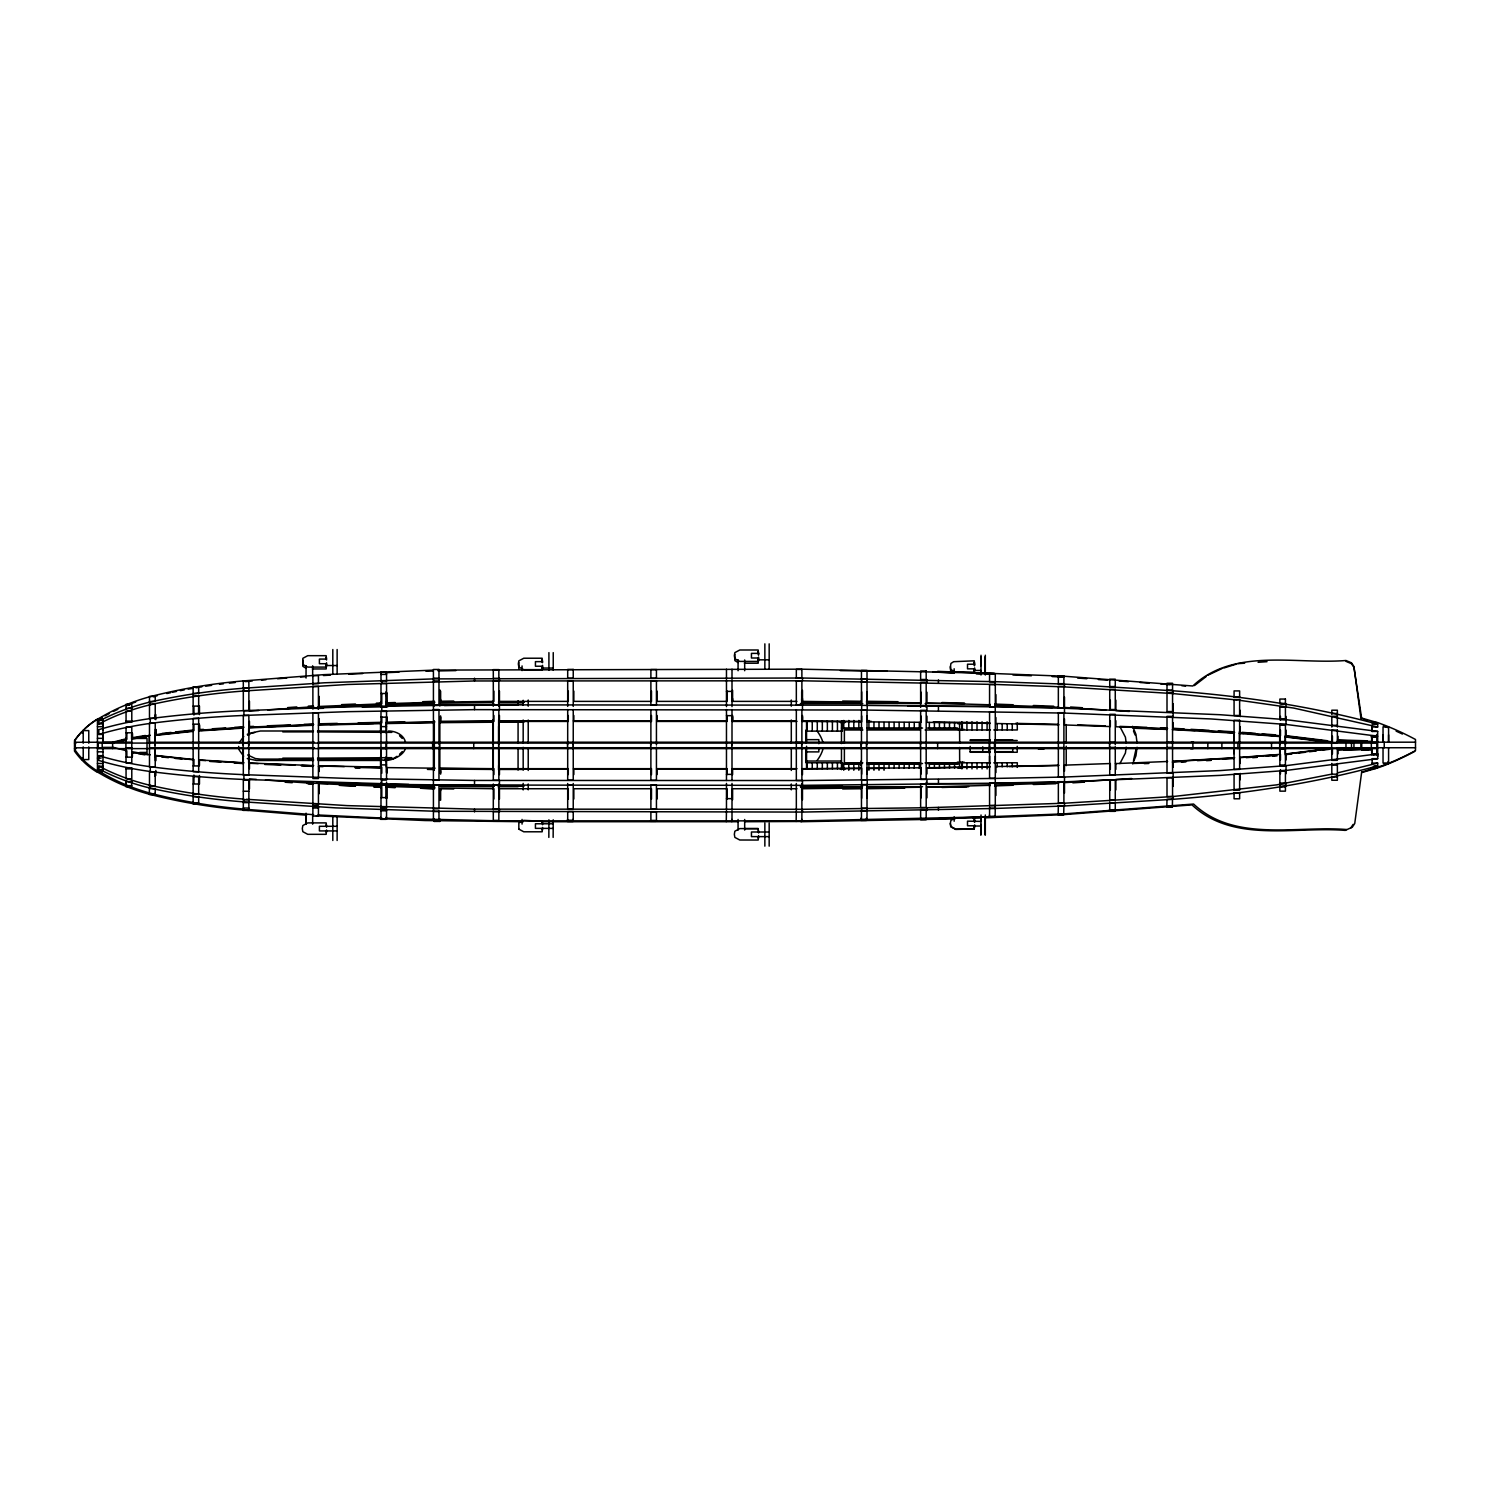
<?xml version="1.0" encoding="UTF-8"?>
<svg xmlns="http://www.w3.org/2000/svg" width="1490" height="1490" viewBox="0 0 1490 1490"><rect width="100%" height="100%" fill="white"/><g stroke="black" fill="none" stroke-linecap="round" stroke-linejoin="round"><path stroke-width="1.5" d="M102.996 730.025L102.996 723.898L98.824 723.898L98.824 721.123L105.753 717.696A202.491 175.373 0 0 1 123.037 710.32L127.469 708.7A202.491 175.373 0 0 1 150.267 701.995A560.65 485.535 0 0 1 188.951 694.582L196.755 693.39A560.65 485.535 0 0 1 243.913 688.231L324.28 682.793L433.422 678.9L802.477 678.025L995.264 681.675L1064.493 684.115L1173.151 690.801C1242.157 695.998 1310.827 706.055 1377.673 724.196L1377.673 726.971L1372.141 726.971L1372.141 731.441L1377.673 731.404L1377.673 756.436M126.836 733.322L126.836 739.264L113.426 742.691L102.996 742.691L102.996 734.44L98.824 734.44L98.824 729.634L105.753 727.66A202.491 101.246 0 0 1 123.037 723.395L127.469 722.464A202.491 101.246 0 0 1 150.267 718.59A560.65 280.325 0 0 1 188.951 714.325L196.755 713.617A560.65 280.325 0 0 1 243.913 710.656L347.263 706.875L474.528 704.845L861.667 705.198L861.667 710.004L1064.493 713.077L1210.904 718.944L1286.019 724.438L1377.673 736.209L1372.141 736.209L1372.141 741.461L1337.964 740.474L1337.964 736.246M131.586 734.123L131.586 739.115L149.279 736.06M131.958 756.846L131.958 752.04L131.958 757.05M131.958 732.782L131.958 737.774L145.368 735.483M150.267 735.278L132.387 738.332L132.387 733.322M149.279 743.156L149.279 735.24M155.016 743.156L155.016 735.24M155.016 719.391L155.016 715.125M155.388 760.515L155.388 755.709L193.495 759.826M155.388 734.123L155.388 729.318M193.924 724.606L193.924 730.547L155.817 734.663L155.817 729.336M155.817 719.67L155.817 714.585M193.924 715.088L193.924 706.875M198.673 725.407L198.673 730.975L243.131 728.126M198.673 712.89L198.673 705.962M199.045 764.985L199.045 760.179L205.713 760.608M199.045 724.066L199.045 729.634L203.478 729.355M243.913 727.325L199.474 730.193L199.474 724.606M199.474 714.604L199.474 706.036M249.463 721.384L249.463 727.101L313.664 724.513M249.463 701.287L249.463 711.196L258.627 710.544M306.046 824.193L306.046 813.168M312.658 676.46L312.658 665.807M319.214 718.571L319.214 724.382L381.794 722.855L381.794 716.876M319.214 696.407L319.214 706.465L381.794 703.839L381.794 693.465M380.993 748.762L380.993 760.124L386.543 760.124M386.096 695.96L386.096 702.814L395.278 702.535M386.096 695.588L386.096 691.658M386.45 772.416L386.45 767.611L435.099 768.188M386.45 717.416L386.45 722.222L404.814 721.886M434.875 721.905L386.879 722.762L386.879 716.876M434.875 702.2L386.879 703.671L386.879 692.738M434.298 821.418L434.298 819.183L434.298 821.418L439.848 821.418L439.848 819.183L439.848 821.418M434.298 748.613L434.298 743.082M439.848 694.377L439.848 701.25L453.742 701.064M439.848 693.874L439.848 689.851M440.202 773.31L440.202 768.505L493.469 768.933M440.63 790.743L440.63 789.365M440.63 773.031L440.63 770.628M440.63 715.945L440.63 721.868L493.898 721.439L493.898 715.498M440.63 691.155L440.63 702.125L493.898 701.38L493.898 691.081M493.115 769.995L493.115 765.525M493.115 743.193L493.115 726.319M498.647 769.995L498.647 765.525M498.647 743.193L498.647 726.319M499.448 715.498L499.448 721.439L568.286 721.439L568.286 715.498M499.448 691.081L499.448 701.38L568.286 701.38L568.286 691.081M522.059 824.1L522.059 819.407M573.836 715.498L573.836 721.439L651.484 721.439L651.484 715.498M573.836 691.081L573.836 701.38L651.484 701.38L651.484 691.081M657.034 715.498L657.034 721.439L727.046 721.439L727.046 715.498M657.034 691.081L657.034 701.38L727.046 701.38L727.046 691.081M731.814 700.505L731.814 691.565M732.167 773.738L732.167 768.933L796.498 768.933M732.167 716.094L732.167 720.881L796.498 720.881M796.927 721.439L732.596 721.439L732.596 715.498M796.927 701.38L732.596 701.38L732.596 690.373M738.072 830.098L738.072 819.481M801.676 700.505L801.676 691.565M802.048 773.738L802.048 768.933L861.239 768.505M802.048 716.094L802.048 720.881L861.239 721.328M861.667 715.945L861.667 721.868L802.477 721.439L802.477 715.498M861.667 691.844L861.667 702.144L802.477 701.38L802.477 690.373M867.217 715.945L867.217 721.868L921.23 722.296L921.23 716.168M867.217 691.844L867.217 702.144L921.23 702.87L921.23 692.254M926.966 716.168L926.966 722.333L990.161 723.414M926.966 692.254L926.966 702.945L990.161 704.789M954.159 821.251L954.159 816.818M989.36 751.929L989.36 747.44M989.565 786.347L989.565 783.703L926.557 783.591M989.565 763.625L989.565 756.138M989.565 749.824L989.565 746.639M989.565 706.39L989.565 703.746M995.301 786.347L995.301 783.703M995.301 763.625L995.301 756.138M995.096 751.929L995.301 746.639M995.301 706.39L995.301 703.746M995.897 795.511L995.916 785.137L1058.943 782.846M1064.493 718.944L1064.493 724.941L1110.329 726.58L1110.329 720.732M1064.493 697.078L1064.493 707.452L1105.748 710.004M1110.329 710.283L1110.329 700.17M1115.861 720.732L1115.861 726.766L1167.601 728.61M1115.861 700.17L1115.861 710.618L1129.364 711.456M1173.151 722.78L1173.151 728.815L1234.67 732.354M1173.151 703.69L1173.151 716.932M1233.869 753.661L1233.869 747.794M1233.869 743.007L1233.869 731.664M1239.419 743.007L1239.419 731.664M1240.22 726.599L1240.22 732.707L1280.469 735.762L1280.469 730.1M1240.22 716.671L1240.22 710.32M1280.469 720.303L1280.469 716.392M1286.019 730.1L1286.019 736.172L1332.414 741.852L1332.414 736.246M1286.019 720.601L1286.019 716.392M1337.964 753.847L1337.964 749.619L1372.141 748.632L1372.141 753.437M1371.694 748.911L1371.694 754.163L1377.244 754.163L1373.463 754.722M1371.694 736.116L1371.694 740.921L1371.694 735.669L1377.244 735.669M1372.141 763.625L1372.141 758.652L1377.673 758.689L1377.673 753.884L1372.141 753.884L1372.141 748.632M1383.037 734.831L1383.037 742.281L1383.037 726.915L1388.587 726.915L1388.587 742.188L1388.587 734.831M1384.229 747.738L1384.229 742.188M995.897 772.584L995.916 766.586L1058.943 765.264M994.482 748.613L994.482 743.082M995.301 711.736L989.565 711.736L989.565 778.357L995.301 778.357L995.264 706.856L861.462 705.347L861.462 681.843L867.012 681.843L867.012 705.347M1377.673 758.689L1286.019 770.46L1220.31 775.377L1064.493 781.84L989.565 783.163L989.565 805.513L995.301 805.513L995.264 778.432L1064.493 777.035L1220.31 770.572L1286.019 765.655L1377.673 753.884M1237.259 700.021L1173.151 693.576L1064.493 686.89L995.264 684.45L995.301 673.629L989.565 673.629L989.565 681.824L995.301 681.824M326.552 662.771L326.161 668.954L312.36 668.954M326.552 664.615L326.329 667.371M326.552 829.986L326.161 834.326L307.76 834.326L302.824 831.681L302.302 828.608L302.824 825.534L307.76 822.908L326.161 822.89L326.478 826.298M542.565 665.322L542.341 669.885L542.49 666.235L535.432 666.235L535.432 661.635L542.49 661.635L542.435 662.678L542.174 658.226L523.772 658.226L518.837 660.871L518.334 663.944L518.837 667.017L523.772 669.643L542.174 669.643L542.435 667.017M542.435 829.166L542.565 827.434M744.385 663.218L758.187 663.218L758.578 657.071M758.578 658.897L758.187 661.411L739.785 661.411L734.849 658.766L734.346 655.693L734.849 652.62L739.785 649.994L758.187 649.994L758.503 655.209M758.578 835.685L758.187 840.043L739.785 840.006L734.849 837.38L734.346 834.307L734.849 831.234L739.785 828.589L758.187 828.589L758.503 832.016M974.646 667.911L974.348 672.958M974.646 824.845L974.274 827.844L974.572 825.777L967.513 825.777L967.513 821.158L980.83 821.4L980.774 817.451M326.329 665.527L326.478 663.702L319.4 663.702L319.4 659.083L326.478 659.083L326.161 655.675L307.76 655.675L302.824 658.319L302.824 664.466L307.76 667.092L326.161 667.092L326.329 665.527L337.131 665.546M326.329 832.742L326.478 830.917M518.837 829.129L523.772 831.793L542.174 831.793L542.49 828.365M758.354 661.653L758.503 658.003L751.444 658.003L751.444 653.384L758.503 653.384M758.354 838.46L758.503 836.616M974.274 672.269L974.423 670.444L980.83 670.444L980.774 674.393M950.415 666.533L950.918 669.606L955.872 672.232L974.274 672.232L974.572 668.842L967.513 668.842L967.513 664.223L974.572 664.223L974.274 660.815L953.656 661.69L950.918 663.46L950.266 668.135L950.769 671.208L953.507 672.958M542.341 830.228L542.435 829.129M974.423 670.668L974.516 669.606M974.516 826.54L974.348 828.533M326.329 659.101L326.329 657.258M974.423 665.825L974.106 662.417M1126.198 747.086L1125.416 753.046L1119.903 763.625M1136.293 747.943L1133.499 760.552M1137.075 747.254L1135.939 755.858L1132.624 763.886M1361.674 772.043L1354.745 823.504L1352.287 827.192L1345.191 830.396C1294.885 826.298 1233.049 843.564 1192.019 804.898L1062.91 814.695L984.592 817.842M302.824 660.163L302.824 666.309L306.046 668.265M518.837 662.678L518.837 668.824M734.849 654.445L734.849 660.591L738.072 662.547M326.161 657.537L326.552 660.014M542.174 660.051L542.341 661.616L542.341 659.791M758.187 651.8L758.578 654.315L758.354 651.558M405.429 748.166C404.107 754.964 392.447 760.924 384.495 760.459M239.313 742.635L243.708 736.488M1350.704 828.049L1353.162 824.38M83.459 730.044L80.907 732.67A74.109 74.109 0 0 0 74.5 740.605L74.5 751.09A74.109 74.109 0 0 0 80.907 759.006L84.502 762.619A74.109 74.109 0 0 0 96.645 771.876L102.195 771.876M399.544 754.275L402.263 751.575M82.676 730.845L85.284 728.275A74.109 74.109 0 0 1 97.446 719.018L102.996 719.018M1194.477 685.568L1206.174 676.553M247.601 735.24L251.288 732.912L260.359 730.994L313.477 730.994M393.416 758.559L396.992 756.324M98.023 718.925L104.971 714.976A202.491 202.491 0 0 1 122.236 706.446L126.687 704.584A202.491 202.491 0 0 1 149.484 696.836A560.65 560.65 0 0 1 188.168 688.287L195.972 686.909A560.65 560.65 0 0 1 243.131 680.949L323.479 674.672L432.64 670.165M98.023 719.8L102.195 717.416M98.023 720.247L102.195 718.199M98.824 723.898L105.753 720.471A202.491 175.373 0 0 1 123.037 713.095L127.469 711.475A202.491 175.373 0 0 1 150.267 704.77A560.65 485.535 0 0 1 188.951 697.357L196.755 696.165A560.65 485.535 0 0 1 243.913 691.006L347.263 684.487L474.528 680.967L802.477 680.8L995.264 684.45M1207.831 675.249L1221.874 668.619M1361.655 772.193L1384.229 765.078A280.586 280.586 0 0 0 1415.5 750.606L1415.5 739.487A280.586 280.586 0 0 0 1384.229 725.034L1377.673 722.576L1371.34 722.482M1371.34 768.318L1376.89 768.188L1383.428 765.86A280.586 280.586 0 0 0 1414.699 751.407M247.266 734.272L254.697 732.521M1223.867 668.004L1235.899 664.261M1362.084 772.472L1376.09 768.412L1371.34 768.412M98.824 734.44L105.753 732.465A202.491 101.246 0 0 1 123.037 728.2L127.469 727.269A202.491 101.246 0 0 1 150.267 723.395A560.65 280.325 0 0 1 188.951 719.111L196.755 718.422A560.65 280.325 0 0 1 243.913 715.442L347.263 711.68L474.528 709.65L861.667 710.004M112.998 742.15L126.408 738.723M119.33 741.778L126.054 740.064M102.996 766.214L98.824 766.214L98.824 768.989L105.753 772.397A202.491 175.373 0 0 0 123.037 779.792L127.469 781.412A202.491 175.373 0 0 0 150.267 788.098A560.65 485.535 0 0 0 188.951 795.511L196.755 796.703A560.65 485.535 0 0 0 243.913 801.862L335.772 807.878L435.806 811.268L802.477 812.069L994.854 808.474L1064.493 805.978L1173.151 799.292C1242.157 794.096 1310.827 784.057 1377.673 765.897L1377.673 763.122L1337.964 772.77M120.001 741.126L125.849 739.655M995.078 816.65L802.477 820.86L499.448 820.86L386.283 818.196M1332.079 774.074L1276.651 784.876L1173.151 796.517L1064.493 803.222L926.966 807.729L802.477 809.293L474.528 809.126L347.263 805.624L246.204 799.273M188.168 689.162L193.141 688.268M144.865 736.414L149.279 735.65M1285.591 754.201L1329.769 748.8M1285.218 754.722L1291.849 753.903M1298.479 753.102L1305.11 752.282M1309.524 751.742L1316.154 750.941M1322.785 750.122L1329.415 749.321M162.112 733.397L171.071 732.428M175.559 731.944L193.495 729.988M155.016 735.464L193.141 731.348M155.016 735.036L193.141 730.938M388.499 759.099L393.286 758.596M384.644 759.397L387.81 759.081M391.833 757.665L317.538 758.149M245.422 681.601L252.294 680.949M261.476 680.129L266.058 679.719M801.415 787.13L814.918 786.031M277.531 678.751L286.713 678.043M1252.699 757.702L1257.113 757.367M1272.609 756.194L1277.042 755.858M1239.773 757.665L1275.57 754.946M1246.124 757.665L1257.318 756.827M1266.258 756.156L1275.198 755.467M287.663 707.601L296.827 706.949M308.3 706.148L312.881 705.832M267.809 709.911L313.664 706.707M308.3 707.825L312.881 707.489M1237.911 663.646L1244.634 663.199M1258.082 662.286L1267.04 661.672M300.496 677.019L305.096 676.721M212.362 728.778L225.698 727.921M234.6 727.343L243.485 726.785M200.908 730.435L218.676 729.281M223.127 729.001L240.896 727.846M1108.038 779.959L1064.493 782.641L1064.493 793.034M1131.618 778.506L1115.861 779.475L1115.861 789.942M1072.856 782.846L1084.329 782.138M323.479 675.529L330.389 675.138M1234.67 757.74L1173.151 761.297L1173.151 767.331M1172.723 761.558L1234.241 758.019M1172.351 762.079L1186.021 761.297M1197.42 760.645L1211.091 759.844M1222.489 759.192L1233.869 758.54M1181.402 762.098L1185.966 761.837M1206.509 760.664L1211.072 760.403M348.772 674.188L362.591 673.573M385.5 672.698L398.985 672.139M341.601 704.621L355.495 704.044M376.355 703.168L380.993 702.963M318.432 707.266L323.032 707.061M341.433 706.279L380.546 704.64M249.035 726.561L253.617 726.375M267.38 725.816L290.308 724.885M304.072 724.326L313.235 723.954M248.662 727.493L276.19 726.375M285.354 726.003L312.881 724.885M248.662 727.902L312.881 725.295M289.377 708.122L296.268 707.862M995.115 785.9L1013.126 785.249M1033.389 784.504L1055.907 783.703M1115.433 763.606L1167.601 761.483M1133.071 763.476L1148.809 762.917M1144.283 763.625L1148.771 763.476M1073.303 781.784L1084.869 781.375M938.439 818.699L1064.493 813.838L1193.602 804.041C1234.633 842.688 1296.486 825.423 1346.774 829.539M955.034 818.904L800.894 821.716M973.231 818.252L980.048 818.01M422.825 701.678L434.298 701.324M386.096 704.472L434.298 703.001L399.86 704.211M317.482 707.154L381.365 705.627M317.128 708.495L323.479 708.29M425.972 671.226L432.64 671.04M1337.536 749.898L1369.422 748.967M1343.999 750.215L1369.068 749.489M1361.916 750.234L1370.912 749.973M990.161 785.304L926.966 787.167L926.966 797.839M941.978 787.465L966.805 786.739M329.923 724.475L373.655 723.414M318.432 725.164L380.546 723.656M318.786 723.823L337.317 723.376M358.177 722.874L381.365 722.315M385.854 705.534L432.994 704.714M380.993 706.968L387.735 706.819M438.116 670.072L801.676 669.178L994.277 673.368M438.116 670.928L455.94 670.593M362.144 706.912L386.096 706.707L386.096 702.33M1008.991 766.586L1058.515 765.543M994.836 783.517L1054.827 782.287M408.763 784.466L243.913 779.456A560.65 280.325 0 0 1 196.755 776.476L188.951 775.787A560.65 280.325 0 0 1 150.267 771.503A202.491 101.246 0 0 1 127.469 767.648L123.037 766.698A202.491 101.246 0 0 1 105.753 762.452L98.824 760.459L98.824 755.672L105.753 757.646A202.491 101.246 0 0 0 123.037 761.911L127.469 762.843A202.491 101.246 0 0 0 150.267 766.717A560.65 280.325 0 0 0 188.951 770.982L196.755 771.671A560.65 280.325 0 0 0 243.913 774.651L347.263 778.413L474.528 780.443L802.477 780.536L995.264 778.432M995.264 783.237L802.477 785.342L426.326 785.025M392.988 723.023L434.298 722.296M386.096 723.563L434.298 722.706M990.161 766.698L926.966 767.76L926.966 773.925M926.538 768.039L989.732 766.959M957.772 768.021L962.298 767.946M439.848 703.075L493.115 702.163M842.669 788.955L860.885 788.732M866.416 788.732L904.691 788.21M438.488 704.658L494.475 704.23M444.374 705.515L493.693 705.161M493.469 720.881L440.202 721.309L440.202 716.522M439.848 722.24L481.512 721.905M439.848 722.669L493.115 722.222M866.77 768.505L884.781 768.356M840.379 769.175L844.942 769.138M801.676 786.143L824.454 785.975M436.682 819.91L433.422 819.854M758.503 659.828L769.175 659.828M542.49 668.06L553.144 668.06M380.546 672.344L386.543 672.269L386.543 681.489M380.993 674.411L386.543 674.411M1058.161 676.851L1063.692 676.851M433.422 678.173L438.973 678.173M493.302 678.341L498.852 678.341M861.462 679.068L867.012 679.068M380.993 680.725L386.543 680.725M433.422 680.949L438.973 680.949M243.131 681.284L248.662 681.284M312.881 683.687L318.432 683.687L318.432 675.659L312.881 675.659L312.881 684.897M1058.347 683.668L1063.897 683.668M1166.819 684.413L1172.351 684.413M1109.733 686.573L1115.265 686.573M243.317 688.045L248.867 688.045M1167.005 690.093L1172.555 690.093M726.468 691.397L732 691.397M193.141 693.334L198.673 693.334M380.993 693.539L386.543 693.483M193.141 696.109L198.673 696.109L198.673 713.598L193.141 713.598L193.141 686.927L198.673 686.927L198.673 693.856M1234.074 696.743L1239.624 696.743M149.484 701.511L155.221 701.511L155.221 696.389L149.484 696.389L149.484 703.299M498.647 702.163L523.903 702.163M498.647 702.33L523.903 702.33M1279.873 703.429L1285.423 703.429M800.372 703.541L862.747 703.541M867.366 703.541L920.503 703.541M925.141 703.541L964.402 703.541M499.02 704.211L522.748 704.211M493.302 704.919L498.852 704.919M796.331 704.845L801.881 704.845M129.686 705.217L125.849 705.478M498.219 705.143L518.073 705.143L518.073 700.766M920.634 705.534L926.184 705.534M193.141 706.092L198.673 706.092M907.95 706.241L921.919 706.241M926.557 706.241L989.341 706.241M1279.873 706.986L1285.423 706.986M126.054 708.327L131.791 708.327M312.881 708.346L318.432 708.346M433.422 709.557L438.973 709.557L438.973 744.851M1331.818 713.505L1337.368 713.505M726.468 715.666L732 715.666M1337.368 716.28L1331.818 716.28L1331.818 727.064M380.993 717.174L386.543 717.174M1279.873 719L1285.423 719M102.996 719.409L97.446 719.409L97.446 770.758L102.996 770.758M97.446 719.931L102.996 719.931M499.02 720.881L567.858 720.881M573.408 720.881L651.056 720.881M656.587 720.881L726.617 720.881M126.054 721.104L131.791 721.104M129.872 722.222L126.054 722.222L126.054 711.103L131.791 711.103L131.791 722.222M498.647 722.222L523.903 722.222M193.141 724.159L198.673 724.159M1372.141 724.196L1377.673 724.196M1279.873 725.146L1285.423 725.146M1331.818 725.313L1337.368 725.313M97.446 726.673L102.996 726.673L102.996 722.538M380.993 726.636L386.543 726.636M841.478 728.051L862.319 728.051M866.659 728.051L922.552 728.051M927.097 728.051L957.306 728.051L957.306 729.374L964.235 729.374M859.413 728.629L843.75 728.629L843.75 720.434M919.851 728.629L868.931 728.629L868.931 720.434M862.84 729.988L844.383 729.988L844.383 743.138M867.441 729.988L920.466 729.988M925.085 729.988L990.44 729.951M993.811 729.951L1017.316 729.951L1017.223 723.023M317.556 730.994L386.543 731.143M282.783 731.888L312.919 731.888M317.538 731.888L391.833 732.372M126.054 732.782L131.791 732.782M1371.34 737.01L1376.89 737.01L1371.21 736.172M135.348 737.811L146.243 737.811M97.446 738.351L102.996 738.351M131.791 738.444L147.026 738.444L147.026 753.083L131.791 753.083M806.537 739.655L818.829 739.655L818.829 743.734M970.158 739.897L990.31 739.897M994.798 739.897L1012.716 739.897M970.195 740.474L990.347 740.474M994.836 740.474L1017.223 740.474M1279.873 741.554L1285.423 741.554M1109.733 741.908L1115.265 741.908M1167.005 741.908L1172.555 741.908M75.301 742.281L131.791 742.206M149.484 742.281L243.131 742.206M247.713 742.206L314.464 742.206M318.432 742.206L1109.938 742.206M1114.557 742.206L1167.732 742.206M1172.351 742.206L1281.624 742.206M1285.218 742.206L1331.632 742.206M1337.163 742.206L1415.5 742.188M102.996 742.504L113.426 742.504M243.317 742.579L248.867 742.579M796.331 742.486L801.881 742.486M1191.236 742.206L1193.602 742.206M1279.873 742.337L1285.423 742.337M1372.141 742.374L1377.673 742.374M74.5 743.082L75.99 743.082M1376.89 743.082L98.023 743.082L98.023 748.613L1376.89 748.613L1376.89 755.076L1376.89 734.458M1058.347 747.57L1063.897 747.57M1109.733 747.458L1115.265 747.458M1167.005 747.458L1172.555 747.458M75.301 747.812L102.996 747.85M126.054 747.738L131.791 747.738M149.484 747.812L243.131 747.738M247.713 747.738L314.464 747.738M318.432 747.738L438.973 747.626M439.494 747.738L1059.092 747.738M1063.692 747.738L1109.938 747.738M1114.557 747.738L1167.732 747.738M1172.351 747.738L1330.477 747.738M1337.163 747.738L1369.31 747.738M1371.21 747.738L1415.5 747.738M243.317 748.11L248.867 748.11M1191.236 747.738L1193.602 747.738M1331.818 747.999L1337.368 747.999L1337.368 760.347L1331.818 760.347L1331.632 743.082M380.993 748.52L386.543 748.52M518.073 748.446L523.102 748.446M1190.659 748.688L1193.006 748.688L1192.82 743.082M74.5 748.613L75.99 748.613M1038.437 749.246L1043.857 749.246M1279.873 749.191L1285.423 749.191M97.446 751.817L102.996 751.817M806.537 751.891L818.829 751.891L818.829 747.812M970.158 751.686L990.31 751.686M994.798 751.686L1012.716 751.686L1012.716 747.757M139.706 752.45L146.243 752.45M990.347 752.264L970.195 752.264L970.195 746.36M994.836 752.264L1017.223 752.264L1017.223 746.36M1371.34 754.685L1376.89 754.685M98.824 755.672L102.996 755.672M126.054 757.162L131.791 757.162M97.446 758.093L101.134 758.093M282.783 758.149L312.919 758.149M312.993 759.099L260.359 759.099L255.423 758.578L247.713 754.964M317.556 759.099L381.645 759.099M278.779 759.565L313.533 759.565M318.171 759.565L380.732 759.565M313.552 760.459L256.336 760.459L247.266 758.54M318.134 760.459L379.913 760.459M806.22 761.036L841.478 761.036M964.235 762.191L957.306 762.191L957.306 763.532L927.097 763.532M959.579 762.787L990.44 762.787M993.811 762.787L1017.316 762.787L1017.223 767.406M862.84 762.843L844.383 762.843L844.383 747.514M867.441 762.843L920.466 762.843M925.085 762.843L959.672 762.843L959.579 747.458M1372.141 763.122L1377.673 763.122M97.446 763.495L102.996 763.495M841.478 763.532L862.319 763.532M866.659 763.532L922.552 763.532M1384.098 763.979L1387.786 763.979L1387.786 761.911M859.413 764.109L843.75 764.109L843.75 770.255M919.851 764.109L868.931 764.109L868.931 770.255M380.993 764.873L386.543 764.873M1279.873 765.059L1285.423 765.059M1331.818 765.152L1337.368 765.152M193.141 765.935L198.673 765.935M1373.985 765.897L1377.673 765.897M129.872 767.722L126.054 767.722L126.054 778.842L131.791 778.842L131.791 767.722M1372.141 767.536L1377.673 767.518M796.927 768.672L732.596 768.672L732.596 774.595M126.054 768.859L131.791 768.859M499.02 768.933L567.858 768.933M573.408 768.933L651.056 768.933M656.587 768.933L726.617 768.933M498.647 769.455L523.903 769.455M97.446 770.218L102.996 770.218M102.195 771.485L96.645 770.963M1279.873 771.205L1285.423 771.205M1337.368 774.185L1331.818 774.185L1331.818 763.402M726.468 774.372L732 774.372M1331.818 776.961L1337.368 776.961M433.422 780.145L438.973 780.145L438.973 746.937M126.054 781.617L131.791 781.617M1279.873 783.218L1285.423 783.218M193.141 784.001L198.673 784.001M926.184 784.243L920.634 784.243L920.634 807.505L926.184 807.505L926.184 782.399M380.546 784.988L386.543 784.895M433.422 784.951L438.973 784.951L438.973 808.753L433.422 808.753M493.302 785.1L498.852 785.1M567.69 784.951L573.24 784.951M131.791 785.677L126.054 785.677L126.054 781.077M499.02 785.621L522.748 785.621M498.647 786.143L524.089 786.143M802.179 786.236L842.465 786.236M1279.873 786.366L1285.423 786.366M498.219 786.683L518.073 786.683M800.354 786.683L862.598 786.683M867.217 786.683L922.552 786.683M927.171 786.683L968.668 786.683M1279.873 786.757L1285.423 786.757M800.782 787.353L844.83 787.353M843.75 787.931L862.207 787.931M868.931 787.931L904.188 787.931M149.484 788.582L155.221 788.582L155.221 793.723L149.484 793.723M796.927 788.732L732.596 788.732L732.596 799.72M243.317 791.246L248.867 791.246M1234.074 792.959L1239.624 792.959M193.141 794.002L198.673 794.002L198.673 776.514L193.141 776.514L193.141 803.967L198.673 803.967L198.673 796.237M193.141 796.759L198.673 796.759M380.993 797.616L386.543 797.616M726.468 798.64L732 798.64M1172.555 799.273L1167.005 799.273L1166.819 807.263L1172.351 807.263L1172.555 797.821M243.317 802.626L248.867 802.626M1109.733 802.793L1115.265 802.793M193.141 803.166L198.673 803.166M312.881 805.233L318.432 805.233L318.432 783.33L312.881 783.33L312.881 816.036L318.432 816.092L318.432 806.798M1058.347 805.922L1063.897 805.922M1167.005 806.109L1172.555 806.109M243.317 808.046L248.867 808.046M312.881 808.008L318.432 808.008M989.565 808.288L995.301 808.288L995.264 805.662M380.993 810.784L386.543 810.784M867.012 810.951L861.462 810.951L861.462 819.556L867.012 819.556L867.012 809.312M433.422 811.529L438.973 811.529M493.302 811.678L498.852 811.678M1058.347 813.782L1063.897 813.782M995.301 816.464L989.565 816.464L989.565 807.226M920.634 819.742L926.184 819.742M493.115 821.269L498.647 821.269M650.348 821.307L655.898 821.307M523.307 821.716L425.172 820.543L316.327 815.831M541.82 821.716L738.444 821.716M745.372 821.716L801.676 821.474L801.676 819.258M553.144 823.784L535.432 823.765L535.432 828.365L553.144 828.403M974.423 826.019L980.83 826.019M337.131 826.298L319.4 826.298L319.4 830.917L337.131 830.917M744.385 828.626L758.187 828.626M974.274 829.185L955.872 829.185L950.918 826.54L950.415 823.467M769.175 832.016L751.444 831.997L751.444 836.616L769.175 836.635M494.475 785.603L439.848 785.193M494.121 786.124L439.494 785.714M493.693 786.664L439.923 786.254M866.77 721.328L871.278 721.365M840.379 722.11L844.942 722.147M840.379 722.52L844.942 722.557M439.848 769.026L493.115 769.455M842.669 701.045L860.885 701.269M866.416 701.269L897.93 701.697M866.416 702.926L898.042 703.355M801.676 702.163L860.885 702.926M434.577 786.217L339.571 783.833M887.109 671.245L840.379 670.612M426.755 784.746L390.343 784.392M417.33 784.895L432.64 785.64M425.525 786.087L385.053 785.36M453.742 788.974L439.848 788.75L439.848 799.72M933.317 721.905L989.732 722.855M957.772 723.674L962.298 723.749M434.298 768.989L429.511 768.896M994.649 706.316L1052.517 707.489M427.425 769.417L434.298 769.548M381.365 784.206L317.482 782.678M373.655 785.137L380.565 785.267M995.264 706.856L1064.493 708.271L1220.31 714.734L1286.019 719.651L1377.673 731.404M369.054 785.062L339.143 784.392M1015.733 723.376L1058.515 724.289M1058.943 724.829L995.916 723.507L995.897 717.528M318.786 766.009L344.283 766.624M355.868 766.903L381.365 767.518M318.432 766.512L323.032 766.624M355.235 767.425L380.546 768.039M355.253 767.965L359.854 768.076M328.079 783.517L317.128 783.2M941.978 702.535L964.552 703.206M1337.536 739.934L1367.149 740.791M1337.163 741.275L1366.777 742.132M434.074 788.694L420.534 788.247L434.298 788.694M933.057 672.064L953.432 672.754M435.099 787.893L386.879 786.422L386.879 798.361M395.278 787.465L386.096 787.186L395.278 787.502M313.235 782.548L307.76 782.362M307.387 782.883L311.987 783.032M306.959 783.423L311.559 783.591M976.006 673.554L980.513 673.704M985.039 673.871L994.277 674.244M1070.993 707.974L1082.56 708.383M1077.81 724.885L1105.301 725.872M1119.94 726.394L1146.928 727.343M1160.431 727.828L1167.173 728.07M1133.071 728.2L1166.819 729.411M381.794 818.01L317.91 814.974M937.638 671.338L1063.692 676.199L1192.82 685.996C1233.85 647.331 1295.685 664.615 1345.973 660.498L1351.486 662.845L1353.944 666.514L1360.891 717.994M937.638 672.195L953.563 672.772M976.285 673.592L994.482 674.244M995.115 704.1L1013.126 704.751M1033.389 705.496L1053.654 706.223M1058.943 707.247L995.916 704.956L995.897 694.601M1135.287 727.884L1166.745 729.001M313.664 765.599L249.463 762.992L249.463 768.71M249.035 763.271L258.198 763.644M265.09 763.923L294.89 765.115M301.781 765.394L313.235 765.86M264.717 764.445L280.772 765.096M301.408 765.916L312.881 766.382M284.776 781.524L289.377 781.71M1012.939 675.007L1031.397 675.752M1052.163 676.59L1063.692 677.056M355.495 785.956L339.273 785.286L355.235 785.994M374.046 786.739L380.993 787.037M373.636 786.757L380.546 787.055M1172.723 728.256L1184.103 728.927M1190.938 729.318L1209.172 730.361M1218.28 730.901L1234.241 731.814M1174.567 729.336L1195.092 730.51M1201.946 730.901L1220.198 731.962M1227.034 732.354L1233.869 732.745M1172.351 729.597L1233.869 733.154M1070.565 707.005L1082.038 707.713M243.913 762.768L199.474 759.919L199.474 765.488M210.146 760.906L243.485 763.048M209.792 761.427L220.892 762.135M234.228 762.992L243.131 763.569M313.664 814.713L248.495 809.498M306.605 815.198L242.33 809.945A560.65 560.65 0 0 1 195.171 803.985L187.368 802.607A560.65 560.65 0 0 1 148.683 794.058A202.491 202.491 0 0 1 125.886 786.31L121.454 784.448A202.491 202.491 0 0 1 104.17 775.918L97.241 771.969M256.336 779.382L249.463 778.916L249.463 788.806M265.518 780.034L313.664 783.405M285.354 782.25L292.245 782.716M308.3 783.852L312.881 784.187M1077.568 678.043L1086.825 678.714M1098.372 679.533L1107.629 680.185M1119.176 681.005L1128.433 681.675M1139.999 682.495L1149.237 683.146M1160.803 683.966L1170.041 684.636M1242.008 732.335L1255.437 733.359M1262.142 733.862L1275.57 734.868M1239.419 733.508L1279.687 736.544M1239.419 733.099L1243.852 733.434M1248.266 733.769L1263.762 734.961M1268.176 735.296L1279.24 736.135M1239.14 700.244L1293.711 708.067L1377.673 726.971M1181.812 685.717L1185.574 686.108M388.499 730.994C395.558 731.013 403.809 734.775 405.485 742.206M161.74 756.957L168.482 757.684M175.205 758.41L181.929 759.136M1287.025 736.824L1320.475 740.884M1285.591 735.632L1327.571 740.754M1285.218 736.973L1329.415 742.374M150.267 754.834L132.387 751.779L132.387 756.771M138.663 753.195L147.603 754.722M138.216 753.698L144.865 754.834M1360.873 717.826L1376.89 722.482M1361.73 718.944L1353.944 667.39L1351.486 663.702L1345.973 661.355M1363.629 719.484L1367.429 720.583M98.824 766.214L105.753 769.641A202.491 175.373 0 0 0 123.037 777.016L127.469 778.637A202.491 175.373 0 0 0 150.267 785.342A560.65 485.535 0 0 0 188.951 792.736L196.755 793.928A560.65 485.535 0 0 0 243.913 799.087L243.913 801.862M98.824 771.094L105.753 775.061A202.491 202.491 0 0 0 123.037 783.572L127.469 785.454A202.491 202.491 0 0 0 150.267 793.183A560.65 560.65 0 0 0 188.951 801.732L196.755 803.11A560.65 560.65 0 0 0 243.913 809.07M399.544 735.762L402.263 738.463M243.596 756.212L239.238 750.029L238.661 746.415M1119.903 726.599L1125.416 737.178L1126.198 743.119M1132.624 726.319L1135.939 734.346L1137.075 742.951M1133.499 731.013L1135.157 735.036M542.416 821.269L523.772 820.357L518.837 823.02L518.837 829.166M974.237 828.98L955.705 829.427L950.769 826.782L950.266 823.709L950.918 820.394L955.872 817.768L974.274 817.768L974.497 822.331M974.423 662.38L974.646 665.155M974.274 664L974.367 665.062M758.354 830.154L758.578 832.947M326.329 824.473L326.552 827.229M974.423 821.4L974.423 819.332L974.646 822.089M542.49 823.784L542.341 821.921L542.565 824.715M995.264 681.675L995.301 682.923M1388.587 747.738L1388.587 763.01L1383.037 763.01L1383.037 747.738M1372.141 726.468L1372.141 731.515M1372.141 736.656L1372.141 741.461M1371.34 743.082L1371.34 748.613M1361.73 743.082L1361.73 748.613M1360.891 743.082L1360.891 748.613M1353.944 743.082L1353.944 748.613M1351.486 743.082L1351.486 748.613M1345.973 743.082L1345.973 748.613M1337.368 727.064L1337.368 710.208L1331.818 710.208L1331.818 714.343M1337.368 763.402L1337.368 780.257L1331.818 780.257L1331.818 776.122M1332.414 753.847L1332.414 748.259L1286.019 753.921L1286.019 759.993M1286.019 703.82L1286.019 706.595M1286.019 719.651L1286.019 724.438M1286.019 765.655L1286.019 773.72M1286.019 783.498L1286.019 786.273M1285.423 745.093L1285.423 724.475L1279.873 724.475L1279.873 745.093M1285.423 747.123L1285.423 765.73L1279.873 765.73L1279.873 747.123M1285.423 784.969L1285.423 791.153L1279.873 791.153L1279.873 784.969M1285.218 735.911L1285.218 753.642M1280.469 759.993L1280.469 754.35L1240.22 757.386L1240.22 763.495M1280.469 769.79L1280.469 773.72M1279.687 735.911L1279.687 753.642M1271.529 743.082L1271.529 748.613M1240.22 773.422L1240.22 779.773M1239.624 697.134L1239.624 690.913L1234.074 690.913L1234.074 697.134M1239.624 792.568L1239.624 798.789L1234.074 798.789L1234.074 792.568M1237.911 743.082L1237.911 748.613M1221.874 743.082L1221.874 748.613M1207.831 743.082L1207.831 748.613M1173.151 690.801L1173.151 693.576M1173.151 773.161L1173.151 786.403M1173.151 796.517L1173.151 799.292M1172.555 691.546L1172.555 683.258L1167.005 683.258L1167.005 691.546M1115.861 763.327L1115.861 769.361M1115.265 687.467L1115.265 679.179L1109.733 679.179L1109.733 687.467M1115.265 744.683L1115.265 714.325L1109.733 714.325L1109.733 744.683M1115.265 746.881L1115.265 775.042L1109.733 775.042L1109.733 746.881M1115.265 801.899L1115.265 810.188L1109.733 810.188L1109.733 801.899M1115.079 809.498L1115.079 811.342L1109.529 811.342L1109.529 809.498M1110.329 769.361L1110.329 763.532L1064.493 765.152L1064.493 771.15M1110.329 779.81L1110.329 789.942M1109.529 743.082L1109.529 748.613M1066.225 724.55L1066.225 742.821M1066.225 746.229L1066.225 765.655M1064.493 684.115L1064.493 686.89M1064.493 708.271L1064.493 713.077M1064.493 777.035L1064.493 781.84M1064.493 803.222L1064.493 805.978M1063.897 684.096L1063.897 675.808L1058.347 675.808L1058.347 684.096M1063.897 805.494L1063.692 814.844L1058.161 814.844L1058.347 805.494M1012.269 723.823L1012.269 729.951M1012.269 762.787L1012.269 766.866M1007.24 723.823L1007.24 729.951M1007.24 762.787L1007.24 766.866M1002.193 723.823L1002.193 729.951M1002.193 762.787L1002.193 766.866M997.164 723.823L997.164 729.951M997.164 762.787L997.164 766.866M995.301 807.226L995.096 817.265L989.36 817.265L989.36 815.179M989.379 743.082L989.36 753.139M987.088 721.775L987.088 729.951M987.088 762.787L987.088 768.914M985.318 655.209L985.318 675.007M985.318 814.993L985.318 834.791M985.095 656.811L985.095 674.393M985.095 817.451L985.095 835.033M982.748 746.807L982.748 750.941M982.059 721.775L982.059 729.951M982.059 762.787L982.059 768.914M981.016 655.209L981.016 675.007M981.016 814.993L981.016 834.791M980.774 656.811L980.774 665.862M980.774 824.398L980.774 835.033M977.012 721.775L977.012 729.951M977.012 762.787L977.012 768.914M971.983 721.775L971.983 729.951M971.983 762.787L971.983 768.914M966.935 721.775L966.935 729.951M966.935 762.787L966.935 768.914M962.335 723.246L962.335 729.374M962.335 762.191L962.335 768.337M961.907 721.756L961.907 729.951M961.907 762.787L961.907 768.933M959.579 722.482L959.579 728.629L929.369 728.629L929.369 722.482M959.579 729.951L959.672 743.138M959.579 768.207L959.579 764.109L929.369 764.109L929.369 768.207M954.55 722.482L954.55 728.629M954.55 764.109L954.55 768.207M954.159 668.749L954.159 673.182M949.503 722.482L949.503 728.629M949.503 764.109L949.503 768.207M944.474 722.482L944.474 728.629M944.474 764.109L944.474 768.207M939.426 722.482L939.426 728.629M939.426 764.109L939.426 768.207M938.439 679.906L938.439 682.662M938.439 705.832L938.439 710.637M938.439 779.456L938.439 784.261M938.439 807.431L938.439 810.206M937.638 743.082L937.638 748.613M934.398 722.482L934.398 728.629M934.398 764.109L934.398 768.207M926.966 679.589L926.966 682.364M926.966 705.664L926.966 710.451M926.966 779.643L926.966 784.448M926.966 807.729L926.966 810.504M926.184 707.359L926.184 682.271L920.634 682.271L920.634 707.359M921.23 773.925L921.23 767.816L867.217 768.225L867.217 774.167M921.23 797.839L921.23 787.242L867.217 787.968L867.217 798.249M920.634 744.888L920.634 710.339L926.184 710.339L926.184 779.438L920.634 779.438L920.634 746.602M920.429 743.082L920.429 748.613M919.293 722.482L919.293 728.629M919.293 764.109L919.293 768.207M914.245 722.482L914.245 728.629M914.245 764.109L914.245 768.207M909.217 722.482L909.217 728.629M909.217 764.109L909.217 768.207M904.188 722.482L904.188 728.629M904.188 764.109L904.188 768.207M899.14 722.482L899.14 728.629M899.14 764.109L899.14 768.207M894.112 722.482L894.112 728.629M894.112 764.109L894.112 768.207M889.064 722.482L889.064 728.629M889.064 764.109L889.064 768.207M884.036 722.482L884.036 728.629M884.036 764.109L884.036 770.255M879.007 722.482L879.007 728.629M879.007 764.109L879.007 770.255M873.96 722.482L873.96 728.629M873.96 764.109L873.96 770.255M867.217 678.788L867.217 681.563M867.217 705.198L867.217 710.004M867.217 780.108L867.217 784.895M867.217 808.53L867.217 811.305M867.012 680.707L867.012 670.463L861.462 670.463L861.462 680.707M867.012 745L867.012 710.134L861.462 710.134L861.462 745M867.012 747.142L867.012 779.885L861.462 779.885L861.462 747.142M866.416 743.082L866.416 748.613M866.416 818.234L866.416 820.431L860.885 820.431L860.885 818.234M861.667 678.788L861.667 681.563M861.667 774.167L861.667 768.225L802.477 768.672L802.477 774.595M861.667 780.108L861.667 784.895M861.667 798.249L861.667 787.968L802.477 788.732L802.477 799.72M861.667 808.53L861.667 811.305M860.885 743.082L860.885 748.613M860.885 761.111L860.885 765.581M858.855 720.434L858.855 728.629M858.855 764.109L858.855 770.255M853.807 720.434L853.807 728.629M853.807 764.109L853.807 770.255M848.779 720.434L848.779 728.629M848.779 764.109L848.779 770.255M842.465 720.862L842.465 731.124L807.226 731.124L807.226 720.899M842.465 768.933L842.465 762.787L807.226 762.787L807.226 768.914M841.478 721.197L841.478 743.566M841.478 747.999L841.478 769.659M837.436 720.899L837.436 731.124M837.436 762.787L837.436 768.914M832.407 720.899L832.407 731.124M832.407 762.787L832.407 768.914M827.36 720.899L827.36 731.124M827.36 762.787L827.36 768.914M822.331 720.899L822.331 731.124M822.331 762.787L822.331 768.914M817.284 720.899L817.284 731.124M817.284 762.787L817.284 768.914M812.255 720.899L812.255 731.124M812.255 762.787L812.255 768.914M806.556 721.179L806.556 741.685M806.556 746.248L806.556 769.045M805.755 730.175L805.755 743.156M805.755 748.688L805.755 762.619M802.477 678.025L802.477 680.8M802.477 698.605L802.477 701.38M802.477 704.751L802.477 709.557M802.477 716.634L802.477 721.439M802.477 780.536L802.477 785.342M802.477 809.293L802.477 812.069M801.881 705.329L801.881 680.93L796.331 680.93L796.331 705.329M801.881 709.631L801.881 745.056M801.881 747.049L801.881 780.481L796.331 780.481L796.331 709.631M801.881 783.517L801.881 809.2M801.881 810.299L801.881 820.711M801.676 698.847L801.676 703.355M801.676 743.082L801.676 748.613M801.676 785.565L801.676 798.435M796.331 783.517L796.331 809.2M796.331 810.299L796.144 821.474M791.302 700.039L791.302 706.186M791.302 720.024L791.302 743.082M791.302 747.645L791.302 770.46M791.302 784.019L791.302 789.83M769.175 643.848L769.175 668.824M769.175 823.02L769.175 846.152M764.854 643.848L764.854 668.824M764.854 823.02L764.854 846.152M744.683 659.94L744.683 670.742M744.683 819.481L744.683 830.098M738.072 659.716L738.072 670.742M732.596 698.605L732.596 701.38M732.596 716.634L732.596 721.439M732 669.234L732 679.459M732 680.762L732 706.614M732 709.519L732 745.019M732 747.31L732 780.499M732 783.423L732 809.256M732 810.579L732 820.804M731.814 743.082L731.814 748.613M731.814 789.495L731.814 798.435M731.814 819.444L731.814 821.661M727.046 774.595L727.046 768.672L657.034 768.672L657.034 774.595M727.046 799.013L727.046 788.732L657.034 788.732L657.034 799.013M726.468 669.234L726.468 679.459M726.468 680.762L726.468 706.614M726.468 709.519L726.468 780.499M726.468 783.423L726.468 809.256M726.468 810.579L726.263 821.661M656.438 709.706L656.438 745M656.438 747.142L656.438 780.313L650.888 780.313L650.888 747.142M651.484 774.595L651.484 768.672L573.836 768.672L573.836 774.595M651.484 799.013L651.484 788.732L573.836 788.732L573.836 799.013M650.888 709.706L650.888 745M650.683 743.082L650.683 748.613M573.24 706.372L573.24 680.911L567.69 680.911L567.69 706.372M573.24 709.538L573.24 744.851M573.24 747.105L573.24 780.145L567.69 780.145L567.69 747.105M573.24 783.517L573.24 808.772L567.69 808.772L567.69 783.517M573.035 743.082L573.035 748.613M573.054 819.258L573.054 821.474L567.522 821.474L567.522 819.258M568.286 774.595L568.286 768.672L499.448 768.672L499.448 774.595M568.286 799.013L568.286 788.732L499.448 788.732L499.448 799.013M567.69 709.538L567.69 744.851M567.504 743.082L567.504 748.613M553.237 652.62L553.237 670.183M553.237 819.817L553.144 837.399M548.916 652.62L548.916 670.183M548.916 819.817L548.841 837.399M528.224 700.039L528.224 706.186M528.224 720.024L528.224 743.082M528.224 747.645L528.224 770.46M528.224 784.019L528.224 789.83M523.176 700.281L523.102 705.105M523.176 720.024L523.176 742.895M523.176 747.31L523.176 770.069M523.176 783.405L523.176 789.923M522.059 665.937L522.059 670.593M518.073 721.141L518.073 743.398M518.073 747.812L518.073 770.069M499.448 678.025L499.448 680.8M499.448 704.751L499.448 709.557M499.448 780.536L499.448 785.342M499.448 809.293L499.448 812.069M498.852 678.844L498.852 669.625L493.302 669.625L493.302 678.844M498.852 705.962L498.852 681.116L493.302 681.116L493.302 705.962M498.852 745L498.852 709.724L493.302 709.724L493.302 745M498.852 746.993L498.852 780.294L493.302 780.294L493.302 746.993M498.852 784.038L498.852 808.902L493.302 808.902L493.302 784.038M498.852 811.249L498.852 820.394L493.302 820.394L493.302 811.249M498.647 701.306L498.647 705.794M498.647 719.558L498.647 770.2M498.647 785.044L498.647 789.085M493.898 774.595L493.898 768.672L440.63 768.225L440.63 774.148M493.898 799.013L493.898 788.732L440.63 787.986L440.63 800.186M493.115 701.306L493.115 705.794M493.115 719.558L493.115 770.2M493.115 785.044L493.115 789.085M474.528 678.192L474.528 680.967M474.528 704.845L474.528 709.65M474.528 780.443L474.528 785.249M474.528 809.126L474.528 811.901M473.746 743.082L473.746 748.613M440.63 699.35L440.63 700.822M440.63 717.062L440.63 719.502M439.848 701.455L439.848 705.943M439.848 719.707L439.848 770.125M438.973 811.007L438.973 820.226L433.422 820.226L433.422 746.937M434.298 701.455L434.298 705.943M434.298 720.862L434.298 770.125M433.422 705.087L433.422 744.851M432.64 743.082L432.64 748.613M386.879 700.915L386.879 703.671M386.879 717.957L386.879 722.762M386.879 767.331L386.879 773.236M386.543 782.101L386.543 808.008L380.993 808.008L380.993 782.101M386.543 809.238L386.543 819.258L380.993 819.258L380.993 809.238M386.096 722.371L386.096 732.95M386.096 743.082L386.096 748.613M386.096 756.715L386.096 766.829M386.096 786.385L386.096 798.119M386.096 817.191L386.096 819.332L380.546 819.332L380.546 817.191M381.794 680.483L381.794 683.258M381.794 706.186L381.794 710.972M381.794 773.236L381.794 767.238L319.214 765.73L319.214 771.522M381.794 779.121L381.794 783.926M381.794 796.629L381.794 786.273L319.214 783.628L319.214 793.686M381.794 806.835L381.794 809.61M380.993 672.269L380.993 681.489M380.546 702.33L380.546 706.707M380.546 722.371L380.546 732.95M380.546 756.715L380.546 766.829M380.546 786.385L380.546 787.819M337.131 649.528L337.131 674.355M337.131 817.284L337.131 840.472M332.81 649.528L332.81 674.355M332.81 817.284L332.81 840.472M318.432 709.091L318.432 686.443L312.881 686.443L312.881 709.091M312.658 815.365L312.658 824.193M306.046 665.62L306.046 678.062M306.046 813.782L306.046 824.38M248.867 690.019L248.867 680.8L243.317 680.8L243.317 690.019M248.867 745.335L248.867 715.461L243.317 715.461L243.317 745.335M248.867 747.57L248.867 775.21L243.317 775.21L243.317 747.57M248.867 800.67L248.867 809.889L243.317 809.889L243.317 800.67M248.662 728.629L248.662 735.054M248.662 743.082L248.662 748.613M248.662 754.629L248.662 763.066M248.662 808.548L248.662 810.392L243.131 810.392L243.131 808.548M243.913 688.231L243.913 691.006M243.913 710.656L243.913 715.442M243.913 774.651L243.913 779.456M243.131 728.629L243.131 763.066M199.474 725.388L199.474 730.193M199.474 775.489L199.474 784.075M199.045 760.179L199.045 765.767M193.924 765.488L193.924 759.565L155.817 755.43L155.817 760.775M193.924 775.005L193.924 783.237M155.817 729.876L155.817 734.663M155.817 770.423L155.817 775.508M155.221 745.056L155.221 723.116L149.484 723.116L149.484 766.978L155.221 766.978L155.221 747.812M155.016 733.154L155.016 756.603M155.016 771.652L155.016 776.271M155.016 793.202L155.016 794.505L149.279 794.505L149.484 786.794M150.267 701.995L150.267 704.77M150.267 718.59L150.267 723.395M150.267 766.717L150.267 771.503M150.267 785.342L150.267 788.098M132.387 733.527L132.387 738.332M131.791 708.886L131.791 704.267L126.054 704.267L126.054 708.886M131.791 781.077L131.586 786.608L125.849 786.627L125.849 782.492M126.836 756.771L126.836 750.83L113.426 747.403L102.996 747.403L102.996 756.007M126.054 742.206L126.054 727.008L131.791 727.008L131.791 762.936L126.054 762.936L125.849 737.885M125.849 748.688L125.849 751.332M112.625 743.082L112.625 748.613M102.996 719.055L102.996 721.831M102.996 728.442L102.996 733.248M102.996 734.16L102.996 742.318M102.996 756.846L102.996 767.629M102.996 768.263L102.996 771.038L97.446 771.075A74.109 74.109 0 0 1 85.284 761.837L81.689 758.224A74.109 74.109 0 0 1 75.301 750.289L75.301 739.804A74.109 74.109 0 0 1 81.689 731.888M102.195 743.082L102.195 748.613M88.767 743.212L88.767 730.603L83.216 730.603L83.216 743.212M88.767 746.9L88.767 759.565L83.216 759.565L83.216 746.9M82.434 731.329L82.434 733.359M82.434 758.28L82.434 760.291M817.228 731.255A35.127 35.127 0 0 1 822.815 741.871M822.815 749.656A35.127 35.127 0 0 1 817.228 760.291M104.971 715.833A202.491 202.491 0 0 1 109.217 713.561M113.501 711.382A202.491 202.491 0 0 1 117.859 709.296M126.687 705.441A202.491 202.491 0 0 1 135.683 702.032M153.321 696.724A560.65 560.65 0 0 1 157.158 695.774M166.805 693.521A560.65 560.65 0 0 1 170.68 692.664M172.617 692.254A560.65 560.65 0 0 1 176.491 691.435M180.383 690.652A560.65 560.65 0 0 1 184.276 689.889M195.972 687.784A560.65 560.65 0 0 1 201.839 686.816M205.75 686.201A560.65 560.65 0 0 1 211.636 685.344M219.477 684.301A560.65 560.65 0 0 1 223.407 683.817M229.33 683.146A560.65 560.65 0 0 1 235.234 682.532M84.502 729.057A74.109 74.109 0 0 1 96.645 719.819M1383.428 725.835A280.586 280.586 0 0 1 1387.693 727.53M1396.149 731.143A280.586 280.586 0 0 1 1402.407 734.048M438.973 669.476L433.422 669.476L433.422 704.751L438.973 704.751L438.973 669.476M573.24 669.42L567.69 669.42L567.69 678.136L573.24 678.136L573.24 669.42M656.438 669.587L650.888 669.587L650.888 678.304L656.438 678.304L656.438 669.587M801.881 669.42L796.331 669.42L796.331 678.155L801.881 678.155L801.881 669.42M926.184 670.984L920.634 670.984L920.634 679.496L926.184 679.496L926.184 670.984M656.438 681.079L650.888 681.079L650.888 704.9L656.438 704.9L656.438 681.079M386.543 683.5L380.993 683.5L380.993 706.614L386.543 706.614L386.543 683.5M995.301 684.599L989.565 684.599L989.565 706.949L995.301 706.949L995.301 684.599M1063.897 686.424L1058.347 686.424L1058.347 707.899L1063.897 707.899L1063.897 686.424M1115.265 689.349L1109.733 689.349L1109.733 709.538L1115.265 709.538L1115.265 689.349M248.867 690.82L243.317 690.82L243.317 710.674L248.867 710.674L248.867 690.82M1172.555 692.869L1167.005 692.869L1167.005 711.568L1172.555 711.568L1172.555 692.869M1285.423 699.052L1279.873 699.052L1279.873 703.82L1285.423 703.82L1285.423 699.052M1239.624 699.518L1234.074 699.518L1234.074 715.479L1239.624 715.479L1239.624 699.518M155.221 704.286L149.484 704.286L149.484 718.31L155.221 718.31L155.221 704.286M1285.423 706.595L1279.873 706.595L1279.873 719.67L1285.423 719.67L1285.423 706.595M386.543 711.4L380.993 711.4L380.993 780.108L386.543 780.108L386.543 711.4M1063.897 712.704L1058.347 712.704L1058.347 776.886L1063.897 776.886L1063.897 712.704M318.432 713.151L312.881 713.151L312.881 778.544L318.432 778.544L318.432 713.151M1172.555 716.373L1167.005 716.373L1167.005 772.993L1172.555 772.993L1172.555 716.373M198.673 718.385L193.141 718.385L193.141 771.708L198.673 771.708L198.673 718.385M1239.624 720.285L1234.074 720.285L1234.074 769.417L1239.624 769.417L1239.624 720.285M1337.368 730.119L1331.818 730.119L1331.818 742.467L1337.368 742.467L1337.368 730.119M1285.423 770.535L1279.873 770.535L1279.873 783.61L1285.423 783.61L1285.423 770.535M155.221 771.783L149.484 771.783L149.484 785.807L155.221 785.807L155.221 771.783M1239.624 774.223L1234.074 774.223L1234.074 790.184L1239.624 790.184L1239.624 774.223M1172.555 777.799L1167.005 777.799L1167.005 796.498L1172.555 796.498L1172.555 777.799M1115.265 779.829L1109.733 779.829L1109.733 800.018L1115.265 800.018L1115.265 779.829M248.867 780.015L243.317 780.015L243.317 799.869L248.867 799.869L248.867 780.015M1063.897 781.691L1058.347 781.691L1058.347 803.166L1063.897 803.166L1063.897 781.691M867.012 784.671L861.462 784.671L861.462 808.176L867.012 808.176L867.012 784.671M656.438 785.118L650.888 785.118L650.888 808.94L656.438 808.94L656.438 785.118M926.184 810.262L920.634 810.262L920.634 818.792L926.184 818.792L926.184 810.262M573.24 811.547L567.69 811.547L567.69 820.264L573.24 820.264L573.24 811.547M656.438 811.715L650.888 811.715L650.888 820.431L656.438 820.431L656.438 811.715"/></g></svg>
